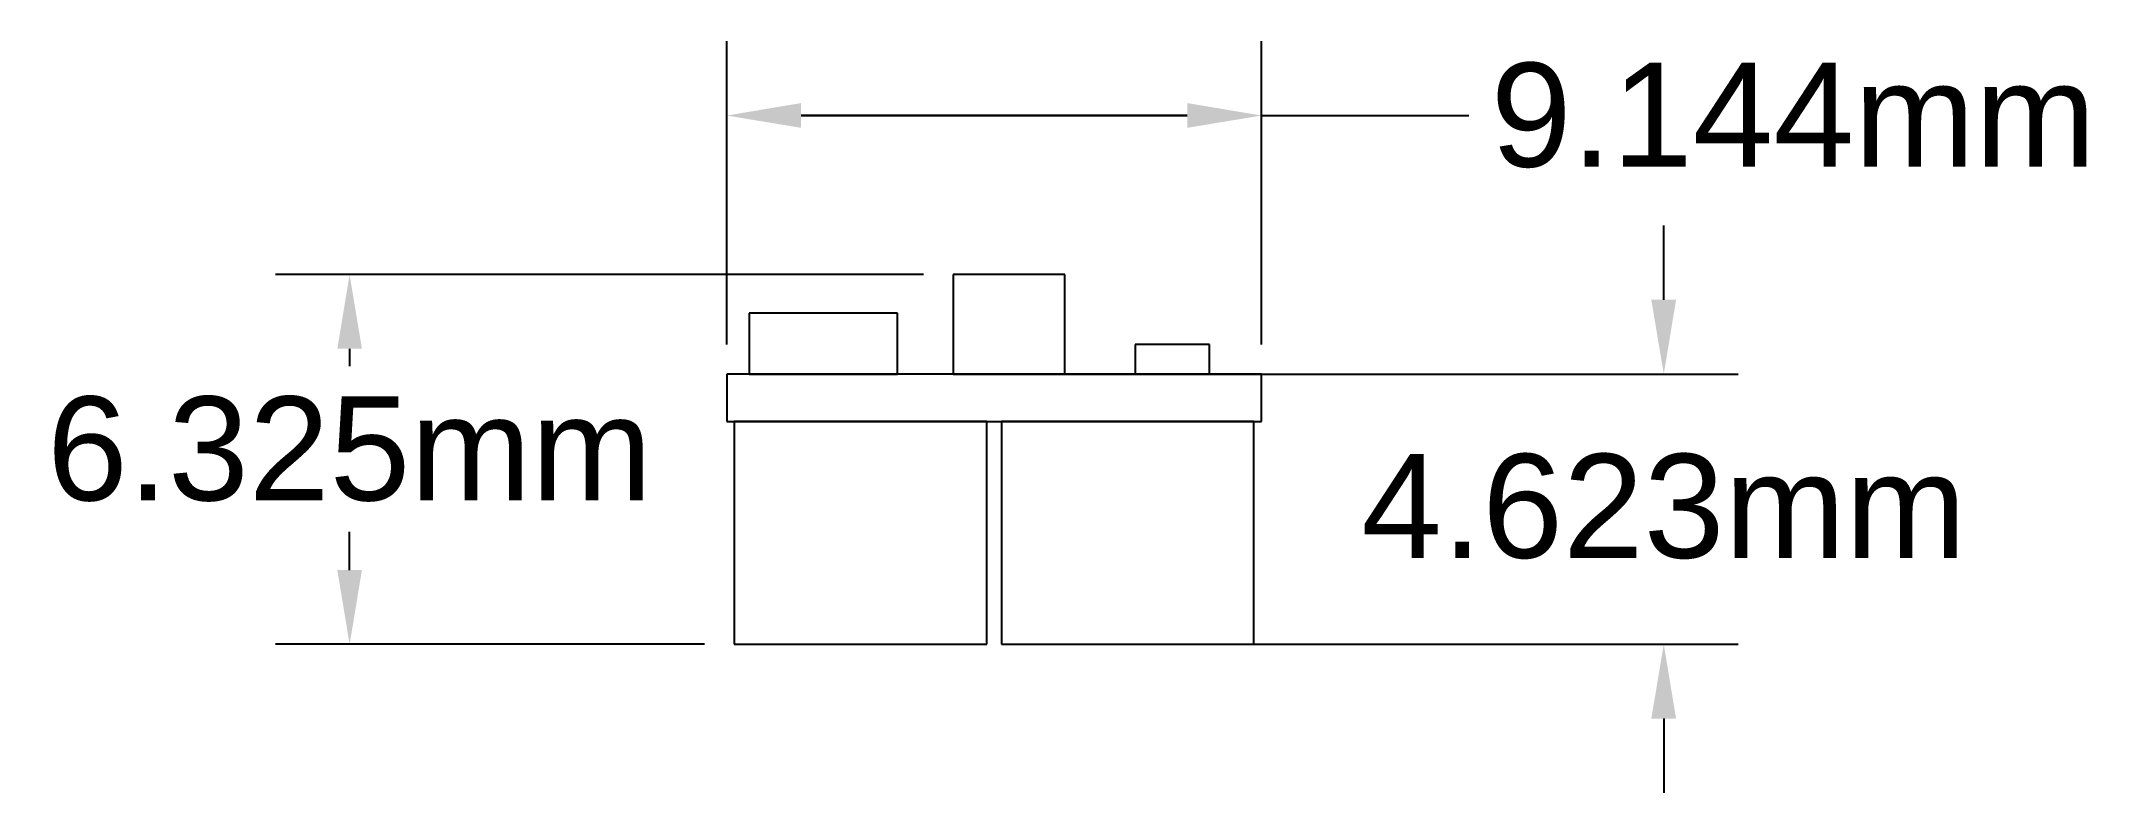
# Model space of a CAD drawing. Header units: inches. Extents: x -0.46 to 0.93, y -0.28 to 0.22.
import ezdxf

# ---------------------------------------------------------------- set-up
doc = ezdxf.new("R2010")
doc.units = ezdxf.units.IN
doc.header["$MEASUREMENT"] = 0
doc.layers.add('Components', color=5, linetype='Continuous')
doc.layers.add('PCB', color=3, linetype='Continuous')
doc.styles.get("Standard").update_dxf_attribs({"font": 'arial.ttf'})
doc.dimstyles.get("Standard").update_dxf_attribs({"dimtxt": 0.18, "dimasz": 0.18, "dimexe": 0.18, "dimexo": 0.0625, "dimgap": 0.09, "dimtad": 0, "dimtih": 1, "dimtoh": 1, "dimdec": 4, "dimzin": 0, "dimdsep": 46, "dimtxsty": 'Standard', "dimcen": 0.09, "dimadec": 0, "dimazin": 0, "dimtfac": 1, "dimtdec": 4, "dimtofl": 0, "dimtmove": 0, "dimatfit": 3, "dimfxl": 1, "dimtolj": 1, "dimtzin": 0, "dimarcsym": 0})

# ---------------------------------------------------------------- blocks, each defined once
blk = doc.blocks.new('*D3')
at = {"color": 0, "lineweight": -2}
for p, q in [((0, 0.02), (0, 0.2241)), ((0.36, 0.02), (0.36, 0.2241)), ((0.05, 0.1741), (0.31, 0.1741)), ((0.31, 0.1741), (0.05, 0.1741)), ((0.36, 0.1741), (0.4997, 0.1741))]:
    blk.add_line(p, q, dxfattribs=at)
at = {"color": 0}
for points in [[(0.05, 0.1825), (0.05, 0.1658), (0, 0.1741)], [(0.31, 0.1658), (0.31, 0.1825), (0.36, 0.1741)]]:
    blk.add_solid(points, dxfattribs=at)
at = {"layer": 'Defpoints', "color": 0}
for p in [(0.36, 0.1741), (0, 0), (0.36, 0)]:
    blk.add_point(p, dxfattribs=at)
at = {"color": 0, "insert": (0.7183, 0.1741), "char_height": 0.07, "attachment_point": 5}
blk.add_mtext('\\A1;9.144mm', dxfattribs=at)
blk = doc.blocks.new('*D5')
at = {"color": 0, "lineweight": -2}
for p, q in [((0.1325, 0.067), (-0.3041, 0.067)), ((-0.2541, 0.017), (-0.2541, 0.0052)), ((-0.2541, -0.132), (-0.2541, -0.1063)), ((-0.015, -0.182), (-0.3041, -0.182))]:
    blk.add_line(p, q, dxfattribs=at)
at = {"color": 0}
for points in [[(-0.2458, 0.017), (-0.2624, 0.017), (-0.2541, 0.067)], [(-0.2624, -0.132), (-0.2458, -0.132), (-0.2541, -0.182)]]:
    blk.add_solid(points, dxfattribs=at)
at = {"layer": 'Defpoints', "color": 0}
for p in [(-0.2541, 0.067), (0.1525, 0.067), (0.005, -0.182)]:
    blk.add_point(p, dxfattribs=at)
at = {"color": 0, "insert": (-0.2541, -0.0506), "char_height": 0.07, "attachment_point": 5}
blk.add_mtext('\\A1;6.325mm', dxfattribs=at)
blk = doc.blocks.new('*D6')
at = {"color": 0, "lineweight": -2}
for p, q in [((0.631, 0.05), (0.631, 0.1)), ((0.1725, 0), (0.681, 0)), ((0.32, -0.182), (0.681, -0.182)), ((0.631, -0.232), (0.631, -0.282))]:
    blk.add_line(p, q, dxfattribs=at)
at = {"color": 0}
for points in [[(0.6226, 0.05), (0.6393, 0.05), (0.631, 0)], [(0.6393, -0.232), (0.6226, -0.232), (0.631, -0.182)]]:
    blk.add_solid(points, dxfattribs=at)
at = {"layer": 'Defpoints', "color": 0}
for p in [(0.1525, 0), (0.631, 0), (0.3, -0.182)]:
    blk.add_point(p, dxfattribs=at)
at = {"color": 0, "insert": (0.631, -0.0893), "char_height": 0.07, "attachment_point": 5}
blk.add_mtext('\\A1;4.623mm', dxfattribs=at)

msp = doc.modelspace()

# ---------------------------------------------------------------- linework, layer by layer
at = {"layer": 'Components'}
for p, q in [((0.2275, 0.067), (0.1525, 0.067)), ((0.1525, 0.067), (0.1525, 0)), ((0.2275, 0), (0.2275, 0.067)), ((0.115, 0.041), (0.015, 0.041)), ((0.015, 0.041), (0.015, 0)), ((0.115, 0), (0.115, 0.041)), ((0.325, 0.02), (0.275, 0.02)), ((0.275, 0.02), (0.275, 0)), ((0.325, 0), (0.325, 0.02)), ((0.015, 0), (0.115, 0)), ((0.1525, 0), (0.2275, 0)), ((0.275, 0), (0.325, 0)), ((0.175, -0.032), (0.005, -0.032)), ((0.005, -0.032), (0.005, -0.182)), ((0.175, -0.182), (0.175, -0.032)), ((0.185, -0.032), (0.185, -0.182)), ((0.355, -0.032), (0.185, -0.032)), ((0.355, -0.182), (0.355, -0.032)), ((0.005, -0.182), (0.175, -0.182)), ((0.185, -0.182), (0.355, -0.182))]:
    msp.add_line(p, q, dxfattribs=at)
at = {"layer": 'PCB'}
for p, q in [((0.36, 0), (0, 0)), ((0, 0), (0, -0.032)), ((0.36, -0.032), (0.36, 0)), ((0, -0.032), (0.36, -0.032))]:
    msp.add_line(p, q, dxfattribs=at)

# ---------------------------------------------------------------- dimensions: what is measured, and where the dimension line sits
dim = msp.add_linear_dim(base=(0.36, 0.17415), p1=(0, 0), p2=(0.36, 0), dimstyle='Standard', override={"dimtxt": 0.07, "dimasz": 0.05, "dimexe": 0.05, "dimexo": 0.02, "dimgap": 0.02, "dimdec": 3, "dimlfac": 25.4, "dimpost": 'mm'})
dim.commit()
dim.dimension.update_dxf_attribs({"geometry": '*D3', "text_midpoint": (0.718303, 0.17415), "dimtype": 160})
for base, p1, p2, picture, middle in [((0.63095, 0), (0.3, -0.182), (0.1525, 0), '*D6', (0.63095, -0.089256)), ((-0.254111, 0.067), (0.005, -0.182), (0.1525, 0.067), '*D5', (-0.254111, -0.050557))]:
    dim = msp.add_linear_dim(base=base, p1=p1, p2=p2, angle=90, dimstyle='Standard', override={"dimtxt": 0.07, "dimasz": 0.05, "dimexe": 0.05, "dimexo": 0.02, "dimgap": 0.02, "dimtad": 0, "dimdec": 3, "dimlfac": 25.4, "dimpost": 'mm'})
    dim.commit()
    dim.dimension.update_dxf_attribs({"geometry": picture, "text_midpoint": middle, "dimtype": 160})

doc.saveas('drawing.dxf')
